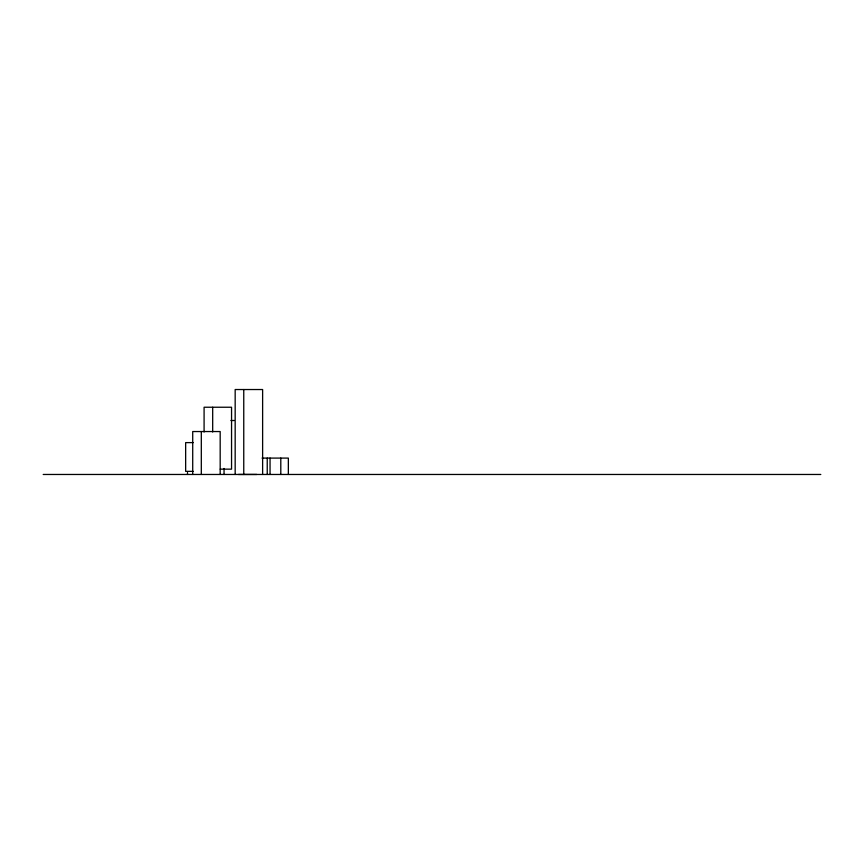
<?xml version="1.0" encoding="UTF-8"?>
<svg xmlns="http://www.w3.org/2000/svg" width="864" height="864" viewBox="0 0 864 864"><rect width="100%" height="100%" fill="white"/><g stroke="black" fill="none" stroke-linecap="round" stroke-linejoin="round"><path stroke-width="1.3" d="M230.893 420.509L234.338 420.509M193.201 442.616L185.652 442.616L185.652 471.355L193.201 471.355M262.084 458.093L288.349 458.093L288.349 474.466M220.234 469.152L231.552 469.152L231.552 407.236L204.088 407.236L204.088 432M238.432 474.466L256.727 474.455M43.2 474.466L820.8 474.466M280.8 458.093L280.8 474.466M270.054 458.093L270.054 474.466M267.235 458.093L267.235 474.466M262.624 474.466L262.624 389.534L235.17 389.534L235.17 474.466M243.756 389.534L243.756 474.466M224.046 468.472L224.046 474.466M220.18 474.466L220.18 431.546L192.715 431.546L192.715 474.466M212.684 407.236L212.684 432M201.312 431.546L201.312 474.466M187.499 472.511L187.499 474.466"/></g></svg>
